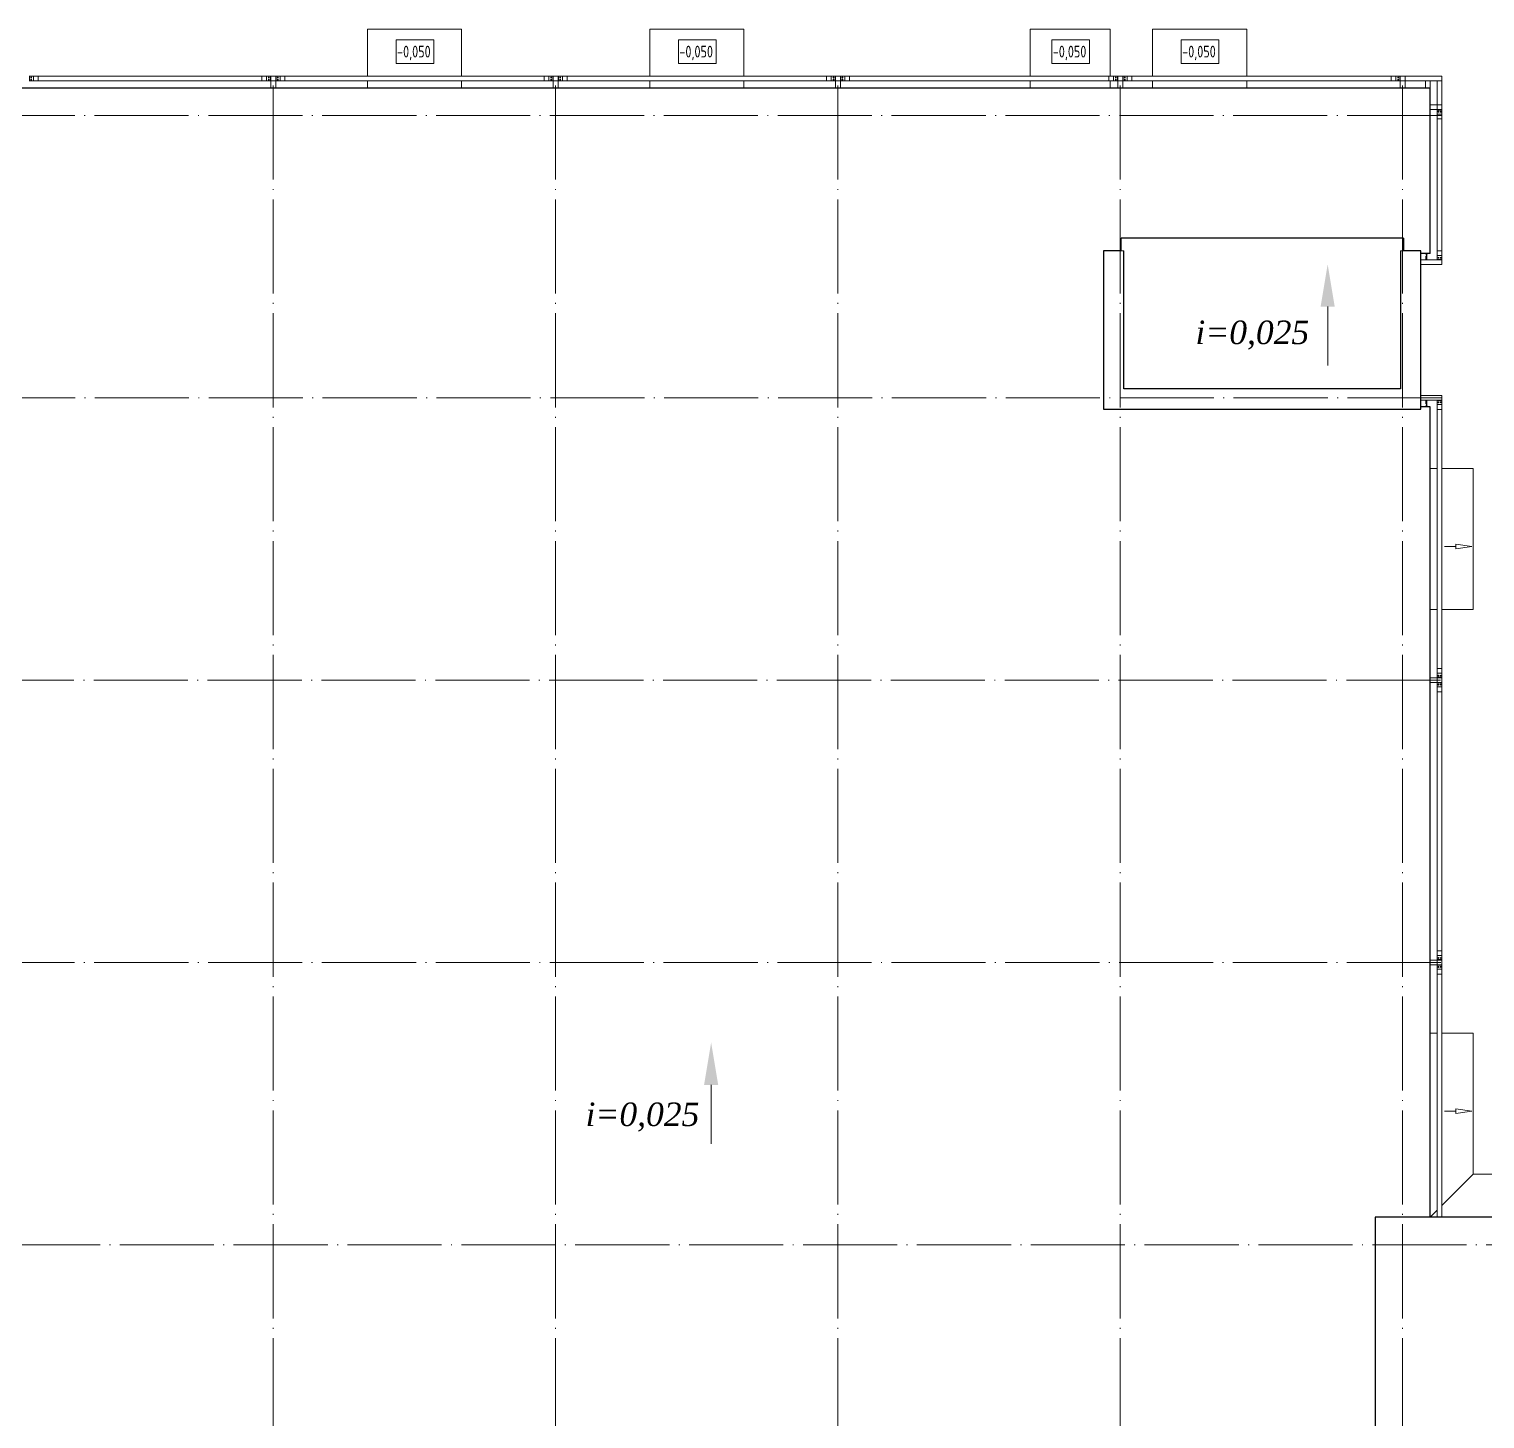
# Model space of a CAD drawing. Extents: x -965262 to 1142518, y -357520 to 71675.
# Drawn here: x -447597 to -416660, y -191051 to -161517 of the extents above; entities that cross this region are included whole.
import ezdxf

# ---------------------------------------------------------------- set-up
doc = ezdxf.new("R2010")
doc.units = 0
doc.header["$LTSCALE"] = 10
doc.linetypes.add('DOTE', pattern=[2.42, 2, -0.2, 0.02, -0.2])
doc.layers.get('0').update_dxf_attribs({"linetype": 'CONTINUOUS', "lineweight": 30})
doc.layers.add('DOTE', color=7, linetype='DOTE', lineweight=9)
doc.styles.add('GOST 2.304', font='isocpeur.ttf', dxfattribs={"width": 0.75, "height": 250})
doc.styles.get("Standard").update_dxf_attribs({"font": 'isocpeur.ttf', "height": 300})

msp = doc.modelspace()

# ---------------------------------------------------------------- linework, layer by layer
at = {"lineweight": 15, "ltscale": 0.3}
for p, q in [((-440407.2, -162517.1, -2902.6), (-440407.2, -161517, -2902.6)), ((-440407.2, -161517, -2902.6), (-438407.2, -161517, -2902.6)), ((-438407.2, -162517.1, -2902.6), (-438407.2, -161517, -2902.6)), ((-434407.2, -162517.1, -2902.6), (-434407.2, -161517, -2902.6)), ((-434407.2, -161517, -2902.6), (-432407.2, -161517, -2902.6)), ((-432407.2, -162517.1, -2902.6), (-432407.2, -161517, -2902.6)), ((-426322.2, -162517.1, -2902.6), (-426322.2, -161517, -2902.6)), ((-426322.2, -161517, -2902.6), (-424622.2, -161517, -2902.6)), ((-424622.2, -162517.1, -2902.6), (-424622.2, -161517, -2902.6)), ((-423722.2, -162517.1, -2902.6), (-423722.2, -161517, -2902.6)), ((-423722.2, -161517, -2902.6), (-421722.2, -161517, -2902.6)), ((-421722.2, -162517.1, -2902.6), (-421722.2, -161517, -2902.6)), ((-440407.2, -162767.1, -2902.6), (-440407.2, -162617.1, -2902.6)), ((-438407.2, -162767.1, -2902.6), (-438407.2, -162617.1, -2902.6)), ((-434407.2, -162767.1, -2902.6), (-434407.2, -162617.1, -2902.6)), ((-432407.2, -162767.1, -2902.6), (-432407.2, -162617.1, -2902.6)), ((-426322.2, -162767.1, -2902.6), (-426322.2, -162617.1, -2902.6)), ((-424622.2, -162767.1, -2902.6), (-424622.2, -162617.1, -2902.6)), ((-423722.2, -162767.1, -2902.6), (-423722.2, -162617.1, -2902.6)), ((-421722.2, -162767.1, -2902.6), (-421722.2, -162617.1, -2902.6))]:
    msp.add_line(p, q, dxfattribs=at)
at = {"lineweight": 15}
for p, q in [((-439796.7, -161745.7, -2902.6), (-438996.7, -161745.7, -2902.6)), ((-439796.7, -162245.7, -2902.6), (-439796.7, -161745.7, -2902.6)), ((-438996.7, -161745.7, -2902.6), (-438996.7, -162245.7, -2902.6)), ((-433796.7, -161745.7, -2902.6), (-432996.7, -161745.7, -2902.6)), ((-433796.7, -162245.7, -2902.6), (-433796.7, -161745.7, -2902.6)), ((-432996.7, -161745.7, -2902.6), (-432996.7, -162245.7, -2902.6)), ((-425861.7, -161745.7, -2902.6), (-425061.7, -161745.7, -2902.6)), ((-425861.7, -162245.7, -2902.6), (-425861.7, -161745.7, -2902.6)), ((-425061.7, -161745.7, -2902.6), (-425061.7, -162245.7, -2902.6)), ((-423111.7, -161745.7, -2902.6), (-422311.7, -161745.7, -2902.6)), ((-423111.7, -162245.7, -2902.6), (-423111.7, -161745.7, -2902.6)), ((-422311.7, -161745.7, -2902.6), (-422311.7, -162245.7, -2902.6)), ((-438996.7, -162245.7, -2902.6), (-439796.7, -162245.7, -2902.6)), ((-432996.7, -162245.7, -2902.6), (-433796.7, -162245.7, -2902.6)), ((-425061.7, -162245.7, -2902.6), (-425861.7, -162245.7, -2902.6)), ((-422311.7, -162245.7, -2902.6), (-423111.7, -162245.7, -2902.6)), ((-447597.4, -162517.1, -6162.4), (-447587.4, -162517.1, -6162.4)), ((-447587.4, -162617.1, -6162.4), (-447597.4, -162617.1, -6162.4)), ((-447502.4, -162517.1, -6162.4), (-447587.4, -162517.1, -6162.4)), ((-447587.4, -162517.1, -6162.4), (-447587.4, -162617.1, -6162.4)), ((-447502.4, -162617.1, -6162.4), (-447587.4, -162617.1, -6162.4)), ((-447561.1, -162547.1, -6162.4), (-447543.8, -162547.1, -6162.4)), ((-447543.8, -162547.1, -6162.4), (-447561.1, -162547.1, -6162.4)), ((-447546.4, -162537.9, -6162.4), (-447558.4, -162537.9, -6162.4)), ((-447502.4, -162517.1, -6162.4), (-447402.4, -162517.1, -6162.4)), ((-447502.4, -162517.1, -6162.4), (-447502.4, -162519.4, -6162.4)), ((-447502.4, -162519.4, -6162.4), (-447502.4, -162519.4, -6162.4)), ((-447502.4, -162519.4, -6162.4), (-447502.4, -162614.8, -6162.4)), ((-447502.4, -162614.8, -6162.4), (-447502.4, -162519.4, -6162.4)), ((-447502.4, -162537.9, -6162.4), (-447502.4, -162537.9, -6162.4)), ((-447502.4, -162547.1, -6162.4), (-447502.4, -162547.1, -6162.4)), ((-447502.4, -162617.1, -6162.4), (-447502.4, -162614.8, -6162.4)), ((-447502.4, -162614.8, -6162.4), (-447502.4, -162614.8, -6162.4)), ((-447402.4, -162617.1, -6162.4), (-447502.4, -162617.1, -6162.4)), ((-447402.4, -162517.1, -6162.4), (-447402.4, -162617.1, -6162.4)), ((-442652.4, -162517.1, -6162.4), (-447402.4, -162517.1, -6162.4)), ((-447402.4, -162617.1, -6162.4), (-442652.4, -162617.1, -6162.4)), ((-442652.4, -162517.1, -6162.4), (-442652.4, -162617.1, -6162.4)), ((-442552.4, -162517.1, -6162.4), (-442652.4, -162517.1, -6162.4)), ((-442652.4, -162617.1, -6162.4), (-442552.4, -162617.1, -6162.4)), ((-442552.4, -162519.4, -6162.4), (-442552.5, -162519.4, -6162.4)), ((-442552.5, -162519.4, -6162.4), (-442552.5, -162614.8, -6162.4)), ((-442552.4, -162537.9, -6162.4), (-442552.5, -162537.9, -6162.4)), ((-442552.4, -162547.1, -6162.4), (-442552.5, -162547.1, -6162.4)), ((-442552.4, -162614.8, -6162.4), (-442552.5, -162614.8, -6162.4)), ((-442552.4, -162517.1, -6162.4), (-442552.4, -162519.4, -6162.4)), ((-442552.4, -162517.1, -6162.4), (-442467.4, -162517.1, -6162.4)), ((-442552.4, -162614.8, -6162.4), (-442552.4, -162519.4, -6162.4)), ((-442552.4, -162617.1, -6162.4), (-442552.4, -162614.8, -6162.4)), ((-442552.4, -162617.1, -6162.4), (-442467.4, -162617.1, -6162.4)), ((-442493.8, -162547.1, -6162.4), (-442511.1, -162547.1, -6162.4)), ((-442511.1, -162547.1, -6162.4), (-442493.8, -162547.1, -6162.4)), ((-442508.4, -162537.9, -6162.4), (-442496.4, -162537.9, -6162.4)), ((-442467.4, -162517.1, -6162.4), (-442457.4, -162517.1, -6162.4)), ((-442467.4, -162517.1, -6162.4), (-442467.4, -162617.1, -6162.4)), ((-442457.4, -162617.1, -6162.4), (-442467.4, -162617.1, -6162.4)), ((-442457.4, -162517.1, -6162.4), (-442357.4, -162517.1, -6162.4)), ((-442457.4, -162617.1, -6162.4), (-442457.4, -162517.1, -6162.4)), ((-442457.4, -162617.1, -6162.4), (-442457.4, -162767.1, -6162.4)), ((-442357.4, -162617.1, -6162.4), (-442457.4, -162617.1, -6162.4)), ((-442357.4, -162517.1, -6162.4), (-442357.4, -162617.1, -6162.4)), ((-442347.4, -162517.1, -6162.4), (-442357.4, -162517.1, -6162.4)), ((-442357.4, -162617.1, -6162.4), (-442357.4, -162767.1, -6162.4)), ((-442357.4, -162617.1, -6162.4), (-442347.4, -162617.1, -6162.4)), ((-442262.4, -162517.1, -6162.4), (-442347.4, -162517.1, -6162.4)), ((-442347.4, -162517.1, -6162.4), (-442347.4, -162617.1, -6162.4)), ((-442262.4, -162617.1, -6162.4), (-442347.4, -162617.1, -6162.4)), ((-442303.8, -162547.1, -6162.4), (-442321.1, -162547.1, -6162.4)), ((-442321.1, -162547.1, -6162.4), (-442303.8, -162547.1, -6162.4)), ((-442306.4, -162537.9, -6162.4), (-442318.4, -162537.9, -6162.4)), ((-442262.4, -162517.1, -6162.4), (-442162.4, -162517.1, -6162.4)), ((-442262.4, -162517.1, -6162.4), (-442262.4, -162519.4, -6162.4)), ((-442262.4, -162519.4, -6162.4), (-442262.4, -162519.4, -6162.4)), ((-442262.4, -162519.4, -6162.4), (-442262.4, -162614.8, -6162.4)), ((-442262.4, -162614.8, -6162.4), (-442262.4, -162519.4, -6162.4)), ((-442262.4, -162537.9, -6162.4), (-442262.4, -162537.9, -6162.4)), ((-442262.4, -162547.1, -6162.4), (-442262.4, -162547.1, -6162.4)), ((-442262.4, -162617.1, -6162.4), (-442262.4, -162614.8, -6162.4)), ((-442262.4, -162614.8, -6162.4), (-442262.4, -162614.8, -6162.4)), ((-442162.4, -162617.1, -6162.4), (-442262.4, -162617.1, -6162.4)), ((-436652.4, -162517.1, -6162.4), (-442162.4, -162517.1, -6162.4)), ((-442162.4, -162517.1, -6162.4), (-442162.4, -162617.1, -6162.4)), ((-442162.4, -162617.1, -6162.4), (-436652.4, -162617.1, -6162.4)), ((-436552.4, -162517.1, -6162.4), (-436652.4, -162517.1, -6162.4)), ((-436652.4, -162517.1, -6162.4), (-436652.4, -162617.1, -6162.4)), ((-436652.4, -162617.1, -6162.4), (-436552.4, -162617.1, -6162.4)), ((-436552.5, -162519.4, -6162.4), (-436552.5, -162614.8, -6162.4)), ((-436552.4, -162519.4, -6162.4), (-436552.5, -162519.4, -6162.4)), ((-436552.4, -162537.9, -6162.4), (-436552.5, -162537.9, -6162.4)), ((-436552.4, -162547.1, -6162.4), (-436552.5, -162547.1, -6162.4)), ((-436552.4, -162614.8, -6162.4), (-436552.5, -162614.8, -6162.4)), ((-436552.4, -162517.1, -6162.4), (-436552.4, -162519.4, -6162.4)), ((-436552.4, -162517.1, -6162.4), (-436467.4, -162517.1, -6162.4)), ((-436552.4, -162614.8, -6162.4), (-436552.4, -162519.4, -6162.4)), ((-436552.4, -162617.1, -6162.4), (-436552.4, -162614.8, -6162.4)), ((-436552.4, -162617.1, -6162.4), (-436467.4, -162617.1, -6162.4)), ((-436511.1, -162547.1, -6162.4), (-436493.8, -162547.1, -6162.4)), ((-436493.8, -162547.1, -6162.4), (-436511.1, -162547.1, -6162.4)), ((-436508.4, -162537.9, -6162.4), (-436496.4, -162537.9, -6162.4)), ((-436467.4, -162517.1, -6162.4), (-436467.4, -162617.1, -6162.4)), ((-436467.4, -162517.1, -6162.4), (-436457.4, -162517.1, -6162.4)), ((-436457.4, -162617.1, -6162.4), (-436467.4, -162617.1, -6162.4)), ((-436457.4, -162517.1, -6162.4), (-436357.4, -162517.1, -6162.4)), ((-436457.4, -162617.1, -6162.4), (-436457.4, -162517.1, -6162.4)), ((-436457.4, -162617.1, -6162.4), (-436457.4, -162767.1, -6162.4)), ((-436357.4, -162617.1, -6162.4), (-436457.4, -162617.1, -6162.4)), ((-436357.4, -162517.1, -6162.4), (-436357.4, -162617.1, -6162.4)), ((-436347.4, -162517.1, -6162.4), (-436357.4, -162517.1, -6162.4)), ((-436357.4, -162617.1, -6162.4), (-436357.4, -162767.1, -6162.4)), ((-436357.4, -162617.1, -6162.4), (-436347.4, -162617.1, -6162.4)), ((-436262.4, -162517.1, -6162.4), (-436347.4, -162517.1, -6162.4)), ((-436347.4, -162517.1, -6162.4), (-436347.4, -162617.1, -6162.4)), ((-436262.4, -162617.1, -6162.4), (-436347.4, -162617.1, -6162.4)), ((-436303.8, -162547.1, -6162.4), (-436321.1, -162547.1, -6162.4)), ((-436321.1, -162547.1, -6162.4), (-436303.8, -162547.1, -6162.4)), ((-436306.4, -162537.9, -6162.4), (-436318.4, -162537.9, -6162.4)), ((-436262.4, -162517.1, -6162.4), (-436162.4, -162517.1, -6162.4)), ((-436262.4, -162517.1, -6162.4), (-436262.4, -162519.4, -6162.4)), ((-436262.4, -162519.4, -6162.4), (-436262.4, -162519.4, -6162.4)), ((-436262.4, -162519.4, -6162.4), (-436262.4, -162614.8, -6162.4)), ((-436262.4, -162614.8, -6162.4), (-436262.4, -162519.4, -6162.4)), ((-436262.4, -162537.9, -6162.4), (-436262.4, -162537.9, -6162.4)), ((-436262.4, -162547.1, -6162.4), (-436262.4, -162547.1, -6162.4)), ((-436262.4, -162617.1, -6162.4), (-436262.4, -162614.8, -6162.4)), ((-436262.4, -162614.8, -6162.4), (-436262.4, -162614.8, -6162.4)), ((-436162.4, -162617.1, -6162.4), (-436262.4, -162617.1, -6162.4)), ((-430652.4, -162517.1, -6162.4), (-436162.4, -162517.1, -6162.4)), ((-436162.4, -162517.1, -6162.4), (-436162.4, -162617.1, -6162.4)), ((-436162.4, -162617.1, -6162.4), (-430652.4, -162617.1, -6162.4)), ((-430552.4, -162517.1, -6162.4), (-430652.4, -162517.1, -6162.4)), ((-430652.4, -162517.1, -6162.4), (-430652.4, -162617.1, -6162.4)), ((-430652.4, -162617.1, -6162.4), (-430552.4, -162617.1, -6162.4)), ((-430552.5, -162519.4, -6162.4), (-430552.5, -162614.8, -6162.4)), ((-430552.4, -162519.4, -6162.4), (-430552.5, -162519.4, -6162.4)), ((-430552.4, -162537.9, -6162.4), (-430552.5, -162537.9, -6162.4)), ((-430552.4, -162547.1, -6162.4), (-430552.5, -162547.1, -6162.4)), ((-430552.4, -162614.8, -6162.4), (-430552.5, -162614.8, -6162.4)), ((-430552.4, -162517.1, -6162.4), (-430552.4, -162519.4, -6162.4)), ((-430552.4, -162517.1, -6162.4), (-430467.4, -162517.1, -6162.4)), ((-430552.4, -162614.8, -6162.4), (-430552.4, -162519.4, -6162.4)), ((-430552.4, -162617.1, -6162.4), (-430552.4, -162614.8, -6162.4)), ((-430552.4, -162617.1, -6162.4), (-430467.4, -162617.1, -6162.4)), ((-430511.1, -162547.1, -6162.4), (-430493.8, -162547.1, -6162.4)), ((-430493.8, -162547.1, -6162.4), (-430511.1, -162547.1, -6162.4)), ((-430508.4, -162537.9, -6162.4), (-430496.4, -162537.9, -6162.4)), ((-430467.4, -162517.1, -6162.4), (-430467.4, -162617.1, -6162.4)), ((-430467.4, -162517.1, -6162.4), (-430457.4, -162517.1, -6162.4)), ((-430457.4, -162617.1, -6162.4), (-430467.4, -162617.1, -6162.4)), ((-430457.4, -162517.1, -6162.4), (-430357.4, -162517.1, -6162.4)), ((-430457.4, -162617.1, -6162.4), (-430457.4, -162517.1, -6162.4)), ((-430457.4, -162617.1, -6162.4), (-430457.4, -162767.1, -6162.4)), ((-430357.4, -162617.1, -6162.4), (-430457.4, -162617.1, -6162.4)), ((-430357.4, -162517.1, -6162.4), (-430357.4, -162617.1, -6162.4)), ((-430347.4, -162517.1, -6162.4), (-430357.4, -162517.1, -6162.4)), ((-430357.4, -162617.1, -6162.4), (-430357.4, -162767.1, -6162.4)), ((-430357.4, -162617.1, -6162.4), (-430347.4, -162617.1, -6162.4)), ((-430262.4, -162517.1, -6162.4), (-430347.4, -162517.1, -6162.4)), ((-430347.4, -162517.1, -6162.4), (-430347.4, -162617.1, -6162.4)), ((-430262.4, -162617.1, -6162.4), (-430347.4, -162617.1, -6162.4)), ((-430303.8, -162547.1, -6162.4), (-430321.1, -162547.1, -6162.4)), ((-430321.1, -162547.1, -6162.4), (-430303.8, -162547.1, -6162.4)), ((-430306.4, -162537.9, -6162.4), (-430318.4, -162537.9, -6162.4)), ((-430262.4, -162517.1, -6162.4), (-430162.4, -162517.1, -6162.4)), ((-430262.4, -162517.1, -6162.4), (-430262.4, -162519.4, -6162.4)), ((-430262.4, -162519.4, -6162.4), (-430262.4, -162519.4, -6162.4)), ((-430262.4, -162519.4, -6162.4), (-430262.4, -162614.8, -6162.4)), ((-430262.4, -162614.8, -6162.4), (-430262.4, -162519.4, -6162.4)), ((-430262.4, -162537.9, -6162.4), (-430262.4, -162537.9, -6162.4)), ((-430262.4, -162547.1, -6162.4), (-430262.4, -162547.1, -6162.4)), ((-430262.4, -162617.1, -6162.4), (-430262.4, -162614.8, -6162.4)), ((-430262.4, -162614.8, -6162.4), (-430262.4, -162614.8, -6162.4)), ((-430162.4, -162617.1, -6162.4), (-430262.4, -162617.1, -6162.4)), ((-424652.4, -162517.1, -6162.4), (-430162.4, -162517.1, -6162.4)), ((-430162.4, -162517.1, -6162.4), (-430162.4, -162617.1, -6162.4)), ((-430162.4, -162617.1, -6162.4), (-424652.4, -162617.1, -6162.4)), ((-424552.4, -162517.1, -6162.4), (-424652.4, -162517.1, -6162.4)), ((-424652.4, -162517.1, -6162.4), (-424652.4, -162617.1, -6162.4)), ((-424652.4, -162617.1, -6162.4), (-424552.4, -162617.1, -6162.4)), ((-424552.5, -162519.4, -6162.4), (-424552.5, -162614.8, -6162.4)), ((-424552.4, -162519.4, -6162.4), (-424552.5, -162519.4, -6162.4)), ((-424552.4, -162537.9, -6162.4), (-424552.5, -162537.9, -6162.4)), ((-424552.4, -162547.1, -6162.4), (-424552.5, -162547.1, -6162.4)), ((-424552.4, -162614.8, -6162.4), (-424552.5, -162614.8, -6162.4)), ((-424552.4, -162517.1, -6162.4), (-424552.4, -162519.4, -6162.4)), ((-424552.4, -162517.1, -6162.4), (-424467.4, -162517.1, -6162.4)), ((-424552.4, -162614.8, -6162.4), (-424552.4, -162519.4, -6162.4)), ((-424552.4, -162617.1, -6162.4), (-424552.4, -162614.8, -6162.4)), ((-424552.4, -162617.1, -6162.4), (-424467.4, -162617.1, -6162.4)), ((-424511.1, -162547.1, -6162.4), (-424493.8, -162547.1, -6162.4)), ((-424493.8, -162547.1, -6162.4), (-424511.1, -162547.1, -6162.4)), ((-424508.4, -162537.9, -6162.4), (-424496.4, -162537.9, -6162.4)), ((-424467.4, -162517.1, -6162.4), (-424467.4, -162617.1, -6162.4)), ((-424467.4, -162517.1, -6162.4), (-424457.4, -162517.1, -6162.4)), ((-424457.4, -162617.1, -6162.4), (-424467.4, -162617.1, -6162.4)), ((-424457.4, -162517.1, -6162.4), (-424357.4, -162517.1, -6162.4)), ((-424457.4, -162617.1, -6162.4), (-424457.4, -162517.1, -6162.4)), ((-424457.4, -162617.1, -6162.4), (-424457.4, -162767.1, -6162.4)), ((-424357.4, -162617.1, -6162.4), (-424457.4, -162617.1, -6162.4)), ((-424357.4, -162517.1, -6162.4), (-424357.4, -162617.1, -6162.4)), ((-424347.4, -162517.1, -6162.4), (-424357.4, -162517.1, -6162.4)), ((-424357.4, -162617.1, -6162.4), (-424357.4, -162767.1, -6162.4)), ((-424357.4, -162617.1, -6162.4), (-424347.4, -162617.1, -6162.4)), ((-424262.4, -162517.1, -6162.4), (-424347.4, -162517.1, -6162.4)), ((-424347.4, -162517.1, -6162.4), (-424347.4, -162617.1, -6162.4)), ((-424262.4, -162617.1, -6162.4), (-424347.4, -162617.1, -6162.4)), ((-424303.8, -162547.1, -6162.4), (-424321.1, -162547.1, -6162.4)), ((-424321.1, -162547.1, -6162.4), (-424303.8, -162547.1, -6162.4)), ((-424306.4, -162537.9, -6162.4), (-424318.4, -162537.9, -6162.4)), ((-424262.4, -162517.1, -6162.4), (-424162.4, -162517.1, -6162.4)), ((-424262.4, -162517.1, -6162.4), (-424262.4, -162519.4, -6162.4)), ((-424262.4, -162519.4, -6162.4), (-424262.4, -162519.4, -6162.4)), ((-424262.4, -162519.4, -6162.4), (-424262.4, -162614.8, -6162.4)), ((-424262.4, -162614.8, -6162.4), (-424262.4, -162519.4, -6162.4)), ((-424262.4, -162537.9, -6162.4), (-424262.4, -162537.9, -6162.4)), ((-424262.4, -162547.1, -6162.4), (-424262.4, -162547.1, -6162.4)), ((-424262.4, -162617.1, -6162.4), (-424262.4, -162614.8, -6162.4)), ((-424262.4, -162614.8, -6162.4), (-424262.4, -162614.8, -6162.4)), ((-424162.4, -162617.1, -6162.4), (-424262.4, -162617.1, -6162.4)), ((-418652.4, -162517.1, -6162.4), (-424162.4, -162517.1, -6162.4)), ((-424162.4, -162517.1, -6162.4), (-424162.4, -162617.1, -6162.4)), ((-424162.4, -162617.1, -6162.4), (-418652.4, -162617.1, -6162.4)), ((-418552.4, -162517.1, -6162.4), (-418652.4, -162517.1, -6162.4)), ((-418652.4, -162517.1, -6162.4), (-418652.4, -162617.1, -6162.4)), ((-418652.4, -162617.1, -6162.4), (-418552.4, -162617.1, -6162.4)), ((-418552.5, -162519.4, -6162.4), (-418552.5, -162614.8, -6162.4)), ((-418552.4, -162519.4, -6162.4), (-418552.5, -162519.4, -6162.4)), ((-418552.4, -162537.9, -6162.4), (-418552.5, -162537.9, -6162.4)), ((-418552.4, -162547.1, -6162.4), (-418552.5, -162547.1, -6162.4)), ((-418552.4, -162614.8, -6162.4), (-418552.5, -162614.8, -6162.4)), ((-418552.4, -162517.1, -6162.4), (-418552.4, -162519.4, -6162.4)), ((-418552.4, -162517.1, -6162.4), (-418467.4, -162517.1, -6162.4)), ((-418552.4, -162614.8, -6162.4), (-418552.4, -162519.4, -6162.4)), ((-418552.4, -162617.1, -6162.4), (-418552.4, -162614.8, -6162.4)), ((-418552.4, -162617.1, -6162.4), (-418467.4, -162617.1, -6162.4)), ((-418511.1, -162547.1, -6162.4), (-418493.8, -162547.1, -6162.4)), ((-418493.8, -162547.1, -6162.4), (-418511.1, -162547.1, -6162.4)), ((-418493.8, -162547.1, -6162.4), (-418511.1, -162547.1, -6162.4)), ((-418508.4, -162537.9, -6162.4), (-418496.4, -162537.9, -6162.4)), ((-418467.4, -162517.1, -6162.4), (-418467.4, -162617.1, -6162.4)), ((-418467.4, -162517.1, -6162.4), (-418457.4, -162517.1, -6162.4)), ((-418467.4, -162517.1, -6162.4), (-418457.4, -162517.1, -6162.4)), ((-418457.4, -162617.1, -6162.4), (-418467.4, -162617.1, -6162.4)), ((-418457.4, -162617.1, -6162.4), (-418467.4, -162617.1, -6162.4)), ((-418457.4, -162517.1, -6162.4), (-418457.4, -162617.1, -6162.4)), ((-418357.4, -162517.1, -6162.4), (-418457.4, -162517.1, -6162.4)), ((-418457.4, -162517.1, -6162.4), (-418457.4, -162617.1, -6162.4)), ((-418357.4, -162517.1, -6162.4), (-418457.4, -162517.1, -6162.4)), ((-418457.4, -162617.1, -6162.4), (-418457.4, -162767.1, -6162.4)), ((-418457.4, -162617.1, -6162.4), (-418357.4, -162617.1, -6162.4)), ((-418457.4, -162617.1, -6162.4), (-418457.4, -162767.1, -6162.4)), ((-418457.4, -162617.1, -6162.4), (-418357.4, -162617.1, -6162.4)), ((-418357.4, -162617.1, -6162.4), (-418357.4, -162517.1, -6162.4)), ((-418357.4, -162617.1, -6162.4), (-418357.4, -162517.1, -6162.4)), ((-417575.6, -162517.1, -6162.4), (-418357.4, -162517.1, -6162.4)), ((-418357.4, -162617.1, -6162.4), (-418357.4, -162517.1, -6162.4)), ((-418357.4, -162617.1, -6162.4), (-418357.4, -162767.1, -6162.4)), ((-418357.4, -162617.1, -6162.4), (-418357.4, -162767.1, -6162.4)), ((-417575.6, -162617.1, -6162.4), (-418357.4, -162617.1, -6162.4)), ((-417922.4, -162617.1, -6162.4), (-417922.4, -162767.1, -6162.4)), ((-417822.4, -162617.1, -6162.4), (-417822.4, -163127.1, -6162.4)), ((-417672.4, -162617.1, -6162.4), (-417672.4, -163127.1, -6162.4)), ((-417672.4, -162617.1, -6162.4), (-417572.4, -162617.1, -6162.4)), ((-417572.4, -162517.1, -6162.4), (-417575.6, -162517.1, -6162.4)), ((-417575.6, -162517.1, -6162.4), (-417575.6, -162617.1, -6162.4)), ((-417575.6, -162517.1, -6162.4), (-417575.6, -162617.1, -6162.4)), ((-417572.4, -162617.1, -6162.4), (-417575.6, -162617.1, -6162.4)), ((-417572.4, -162617.1, -6162.4), (-417572.4, -162517.1, -6162.4)), ((-417572.4, -162617.1, -6162.4), (-417572.4, -163127.1, -6162.4)), ((-417922.4, -162767.1, -6162.4), (-418357.4, -162767.1, -6162.4)), ((-417672.4, -163127.1, -6162.4), (-417822.4, -163127.1, -6162.4)), ((-417672.4, -163227.1, -6162.4), (-417822.4, -163227.1, -6162.4)), ((-417672.4, -163127.1, -6162.4), (-417672.4, -163227.1, -6162.4)), ((-417572.4, -163127.1, -6162.4), (-417672.4, -163127.1, -6162.4)), ((-417572.4, -163127.1, -6162.4), (-417672.4, -163127.1, -6162.4)), ((-417672.4, -163227.1, -6162.4), (-417572.4, -163227.1, -6162.4)), ((-417672.4, -163237.1, -6162.4), (-417672.4, -163227.1, -6162.4)), ((-417672.4, -163322.1, -6162.4), (-417672.4, -163237.1, -6162.4)), ((-417572.4, -163237.1, -6162.4), (-417672.4, -163237.1, -6162.4)), ((-417672.4, -163422.1, -6162.4), (-417672.4, -163322.1, -6162.4)), ((-417672.4, -163322.1, -6162.4), (-417670.1, -163322.1, -6162.4)), ((-417670.1, -163322.1, -6162.4), (-417670.1, -163322.2, -6162.4)), ((-417670.1, -163322.1, -6162.4), (-417574.7, -163322.1, -6162.4)), ((-417574.7, -163322.2, -6162.4), (-417670.1, -163322.2, -6162.4)), ((-417602.4, -163280.8, -6162.4), (-417602.4, -163263.5, -6162.4)), ((-417602.4, -163322.1, -6162.4), (-417602.4, -163322.2, -6162.4)), ((-417602, -163280.9, -6162.4), (-417602, -163263.4, -6162.4)), ((-417593.2, -163278.1, -6162.4), (-417593.2, -163266.1, -6162.4)), ((-417593.2, -163322.1, -6162.4), (-417593.2, -163322.2, -6162.4)), ((-417574.7, -163322.1, -6162.4), (-417574.7, -163322.2, -6162.4)), ((-417572.4, -163322.1, -6162.4), (-417574.7, -163322.1, -6162.4)), ((-417572.4, -163227.1, -6162.4), (-417572.4, -163127.1, -6162.4)), ((-417572.4, -163227.1, -6162.4), (-417572.4, -163237.1, -6162.4)), ((-417572.4, -163322.1, -6162.4), (-417572.4, -163237.1, -6162.4)), ((-417572.4, -163322.1, -6162.4), (-417572.4, -163422.1, -6162.4)), ((-417672.4, -163422.1, -6162.4), (-417672.4, -166227.1, -6162.4)), ((-417572.4, -163422.1, -6162.4), (-417672.4, -163422.1, -6162.4)), ((-417572.4, -166227.1, -6162.4), (-417572.4, -163422.1, -6162.4)), ((-417575.6, -166422.1, -6162.4), (-418022.4, -166422.1, -6162.4)), ((-417902.4, -166327.1, -6162.4), (-417911.6, -166282.1, -6162.4)), ((-417911.4, -166342.1, -6162.4), (-417902.4, -166342.1, -6162.4)), ((-417911.4, -166342.1, -6162.4), (-417911.4, -166422.1, -6162.4)), ((-417902.4, -166327.1, -6162.4), (-417902.4, -166412.1, -6162.4)), ((-417902.4, -166422.1, -6162.4), (-417902.4, -166342.1, -6162.4)), ((-417902.4, -166412.1, -6162.4), (-417893.2, -166412.1, -6162.4)), ((-417893.2, -166327.1, -6162.4), (-417884, -166282.1, -6162.4)), ((-417893.2, -166327.1, -6162.4), (-417893.2, -166412.1, -6162.4)), ((-417672.4, -166227.1, -6162.4), (-417672.4, -166327.1, -6162.4)), ((-417572.4, -166227.1, -6162.4), (-417672.4, -166227.1, -6162.4)), ((-417672.4, -166327.1, -6162.4), (-417670.1, -166327.1, -6162.4)), ((-417672.4, -166327.1, -6162.4), (-417672.4, -166412.1, -6162.4)), ((-417672.4, -166422.1, -6162.4), (-417672.4, -166412.1, -6162.4)), ((-417572.4, -166412.1, -6162.4), (-417672.4, -166412.1, -6162.4)), ((-417574.7, -166327.1, -6162.4), (-417670.1, -166327.1, -6162.4)), ((-417670.1, -166327.1, -6162.4), (-417574.7, -166327.1, -6162.4)), ((-417670.1, -166327.1, -6162.4), (-417670.1, -166327.1, -6162.4)), ((-417602.4, -166327.1, -6162.4), (-417602.4, -166327.1, -6162.4)), ((-417602.4, -166385.8, -6162.4), (-417602.4, -166368.5, -6162.4)), ((-417602.4, -166368.5, -6162.4), (-417602.4, -166385.8, -6162.4)), ((-417593.2, -166327.1, -6162.4), (-417593.2, -166327.1, -6162.4)), ((-417593.2, -166371.1, -6162.4), (-417593.2, -166383.1, -6162.4)), ((-417575.6, -166522.1, -6162.4), (-417575.6, -166422.1, -6162.4)), ((-417575.6, -166422.1, -6162.4), (-417572.4, -166422.1, -6162.4)), ((-417575.6, -166422.1, -6162.4), (-417575.6, -166522.1, -6162.4)), ((-417572.4, -166327.1, -6162.4), (-417574.7, -166327.1, -6162.4)), ((-417574.7, -166327.1, -6162.4), (-417574.7, -166327.1, -6162.4)), ((-417572.4, -166327.1, -6162.4), (-417572.4, -166227.1, -6162.4)), ((-417572.4, -166327.1, -6162.4), (-417572.4, -166412.1, -6162.4)), ((-417572.4, -166412.1, -6162.4), (-417572.4, -166422.1, -6162.4)), ((-417572.4, -166422.1, -6162.4), (-417572.4, -166522.1, -6162.4)), ((-417575.6, -166522.1, -6162.4), (-418022.4, -166522.1, -6162.4)), ((-417572.4, -166522.1, -6162.4), (-417575.6, -166522.1, -6162.4)), ((-417575.6, -169302.1, -6162.4), (-418022.4, -169302.1, -6162.4)), ((-417575.6, -169402.1, -6162.4), (-418022.4, -169402.1, -6162.4)), ((-417902.4, -169497.1, -6162.4), (-417911.6, -169542.1, -6162.4)), ((-417911.4, -169482.1, -6162.4), (-417911.4, -169402.1, -6162.4)), ((-417911.4, -169482.1, -6162.4), (-417902.4, -169482.1, -6162.4)), ((-417902.4, -169402.1, -6162.4), (-417902.4, -169482.1, -6162.4)), ((-417902.4, -169497.1, -6162.4), (-417902.4, -169412.1, -6162.4)), ((-417902.4, -169412.1, -6162.4), (-417893.2, -169412.1, -6162.4)), ((-417893.2, -169497.1, -6162.4), (-417893.2, -169412.1, -6162.4)), ((-417893.2, -169497.1, -6162.4), (-417884, -169542.1, -6162.4)), ((-417672.4, -169402.1, -6162.4), (-417672.4, -169412.1, -6162.4)), ((-417672.4, -169497.1, -6162.4), (-417672.4, -169412.1, -6162.4)), ((-417572.4, -169412.1, -6162.4), (-417672.4, -169412.1, -6162.4)), ((-417672.4, -169597.1, -6162.4), (-417672.4, -169497.1, -6162.4)), ((-417672.4, -169497.1, -6162.4), (-417670.1, -169497.1, -6162.4)), ((-417670.1, -169497.1, -6162.4), (-417670.1, -169497.2, -6162.4)), ((-417670.1, -169497.1, -6162.4), (-417574.7, -169497.1, -6162.4)), ((-417574.7, -169497.2, -6162.4), (-417670.1, -169497.2, -6162.4)), ((-417602.4, -169455.8, -6162.4), (-417602.4, -169438.5, -6162.4)), ((-417602.4, -169438.5, -6162.4), (-417602.4, -169455.8, -6162.4)), ((-417602.4, -169497.1, -6162.4), (-417602.4, -169497.2, -6162.4)), ((-417593.2, -169453.1, -6162.4), (-417593.2, -169441.1, -6162.4)), ((-417593.2, -169497.1, -6162.4), (-417593.2, -169497.2, -6162.4)), ((-417575.6, -169302.1, -6162.4), (-417575.6, -169402.1, -6162.4)), ((-417572.4, -169302.1, -6162.4), (-417575.6, -169302.1, -6162.4)), ((-417575.6, -169402.1, -6162.4), (-417575.6, -169302.1, -6162.4)), ((-417575.6, -169402.1, -6162.4), (-417572.4, -169402.1, -6162.4)), ((-417574.7, -169497.1, -6162.4), (-417574.7, -169497.2, -6162.4)), ((-417572.4, -169497.1, -6162.4), (-417574.7, -169497.1, -6162.4)), ((-417572.4, -169402.1, -6162.4), (-417572.4, -169302.1, -6162.4)), ((-417572.4, -169412.1, -6162.4), (-417572.4, -169402.1, -6162.4)), ((-417572.4, -169497.1, -6162.4), (-417572.4, -169412.1, -6162.4)), ((-417572.4, -169497.1, -6162.4), (-417572.4, -169597.1, -6162.4)), ((-417672.4, -169597.1, -6162.4), (-417672.4, -175107.1, -6162.4)), ((-417572.4, -169597.1, -6162.4), (-417672.4, -169597.1, -6162.4)), ((-417572.4, -175107.1, -6162.4), (-417572.4, -169597.1, -6162.4)), ((-417822.4, -170852.1, -6162.4), (-417672.4, -170852.1, -6162.4)), ((-417572.4, -170852.1, -6162.4), (-416907, -170852.1, -6162.4)), ((-416907, -170852.1, -6162.4), (-416907, -173852.1, -6162.4)), ((-417515.5, -172511.1, -4711.1), (-417276.9, -172511.1, -4711.1)), ((-416937.6, -172511.1, -4711.1), (-417276.9, -172462.1, -4711.1)), ((-417276.9, -172560.1, -4711.1), (-417276.9, -172462.1, -4711.1)), ((-416937.6, -172511.1, -4711.1), (-417276.9, -172560.1, -4711.1)), ((-417822.4, -173852.1, -6162.4), (-417672.4, -173852.1, -6162.4)), ((-417572.4, -173852.1, -6162.4), (-416907, -173852.1, -6162.4)), ((-417672.4, -175302.1, -6162.4), (-417822.4, -175302.1, -6162.4)), ((-417672.4, -175402.1, -6162.4), (-417822.4, -175402.1, -6162.4)), ((-417672.4, -175107.1, -6162.4), (-417672.4, -175207.1, -6162.4)), ((-417572.4, -175107.1, -6162.4), (-417672.4, -175107.1, -6162.4)), ((-417672.4, -175207.1, -6162.4), (-417670.1, -175207.1, -6162.4)), ((-417672.4, -175207.1, -6162.4), (-417672.4, -175292.1, -6162.4)), ((-417572.4, -175292.1, -6162.4), (-417672.4, -175292.1, -6162.4)), ((-417672.4, -175302.1, -6162.4), (-417672.4, -175292.1, -6162.4)), ((-417672.4, -175402.1, -6162.4), (-417672.4, -175302.1, -6162.4)), ((-417672.4, -175302.1, -6162.4), (-417572.4, -175302.1, -6162.4)), ((-417572.4, -175402.1, -6162.4), (-417672.4, -175402.1, -6162.4)), ((-417672.4, -175402.1, -6162.4), (-417672.4, -175412.1, -6162.4)), ((-417672.4, -175497.1, -6162.4), (-417672.4, -175412.1, -6162.4)), ((-417572.4, -175412.1, -6162.4), (-417672.4, -175412.1, -6162.4)), ((-417574.7, -175207.1, -6162.4), (-417670.1, -175207.1, -6162.4)), ((-417670.1, -175207.1, -6162.4), (-417574.7, -175207.1, -6162.4)), ((-417670.1, -175207.1, -6162.4), (-417670.1, -175207.1, -6162.4)), ((-417602.4, -175207.1, -6162.4), (-417602.4, -175207.1, -6162.4)), ((-417602.4, -175248.5, -6162.4), (-417602.4, -175265.8, -6162.4)), ((-417602.4, -175265.8, -6162.4), (-417602.4, -175248.5, -6162.4)), ((-417593.2, -175207.1, -6162.4), (-417593.2, -175207.1, -6162.4)), ((-417593.2, -175251.1, -6162.4), (-417593.2, -175263.1, -6162.4)), ((-417572.4, -175207.1, -6162.4), (-417574.7, -175207.1, -6162.4)), ((-417574.7, -175207.1, -6162.4), (-417574.7, -175207.1, -6162.4)), ((-417572.4, -175207.1, -6162.4), (-417572.4, -175107.1, -6162.4)), ((-417572.4, -175207.1, -6162.4), (-417572.4, -175292.1, -6162.4)), ((-417572.4, -175292.1, -6162.4), (-417572.4, -175302.1, -6162.4)), ((-417572.4, -175302.1, -6162.4), (-417572.4, -175402.1, -6162.4)), ((-417572.4, -175412.1, -6162.4), (-417572.4, -175402.1, -6162.4)), ((-417572.4, -175497.1, -6162.4), (-417572.4, -175412.1, -6162.4)), ((-417672.4, -175597.1, -6162.4), (-417672.4, -175497.1, -6162.4)), ((-417672.4, -175497.1, -6162.4), (-417670.1, -175497.1, -6162.4)), ((-417672.4, -175597.1, -6162.4), (-417672.4, -181107.1, -6162.4)), ((-417572.4, -175597.1, -6162.4), (-417672.4, -175597.1, -6162.4)), ((-417670.1, -175497.1, -6162.4), (-417670.1, -175497.2, -6162.4)), ((-417670.1, -175497.1, -6162.4), (-417574.7, -175497.1, -6162.4)), ((-417574.7, -175497.2, -6162.4), (-417670.1, -175497.2, -6162.4)), ((-417602.4, -175455.8, -6162.4), (-417602.4, -175438.5, -6162.4)), ((-417602.4, -175438.5, -6162.4), (-417602.4, -175455.8, -6162.4)), ((-417602.4, -175497.1, -6162.4), (-417602.4, -175497.2, -6162.4)), ((-417593.2, -175453.1, -6162.4), (-417593.2, -175441.1, -6162.4)), ((-417593.2, -175497.1, -6162.4), (-417593.2, -175497.2, -6162.4)), ((-417574.7, -175497.1, -6162.4), (-417574.7, -175497.2, -6162.4)), ((-417572.4, -175497.1, -6162.4), (-417574.7, -175497.1, -6162.4)), ((-417572.4, -175497.1, -6162.4), (-417572.4, -175597.1, -6162.4)), ((-417572.4, -181107.1, -6162.4), (-417572.4, -175597.1, -6162.4)), ((-417672.4, -181107.1, -6162.4), (-417672.4, -181207.1, -6162.4)), ((-417572.4, -181107.1, -6162.4), (-417672.4, -181107.1, -6162.4)), ((-417672.4, -181207.1, -6162.4), (-417670.1, -181207.1, -6162.4)), ((-417672.4, -181207.1, -6162.4), (-417672.4, -181292.1, -6162.4)), ((-417572.4, -181292.1, -6162.4), (-417672.4, -181292.1, -6162.4)), ((-417672.4, -181302.1, -6162.4), (-417672.4, -181292.1, -6162.4)), ((-417574.7, -181207.1, -6162.4), (-417670.1, -181207.1, -6162.4)), ((-417670.1, -181207.1, -6162.4), (-417574.7, -181207.1, -6162.4)), ((-417670.1, -181207.1, -6162.4), (-417670.1, -181207.1, -6162.4)), ((-417602.4, -181207.1, -6162.4), (-417602.4, -181207.1, -6162.4)), ((-417602.4, -181248.5, -6162.4), (-417602.4, -181265.8, -6162.4)), ((-417602.4, -181265.8, -6162.4), (-417602.4, -181248.5, -6162.4)), ((-417593.2, -181207.1, -6162.4), (-417593.2, -181207.1, -6162.4)), ((-417593.2, -181251.1, -6162.4), (-417593.2, -181263.1, -6162.4)), ((-417572.4, -181207.1, -6162.4), (-417574.7, -181207.1, -6162.4)), ((-417574.7, -181207.1, -6162.4), (-417574.7, -181207.1, -6162.4)), ((-417572.4, -181207.1, -6162.4), (-417572.4, -181107.1, -6162.4)), ((-417572.4, -181207.1, -6162.4), (-417572.4, -181292.1, -6162.4)), ((-417572.4, -181292.1, -6162.4), (-417572.4, -181302.1, -6162.4)), ((-417672.4, -181302.1, -6162.4), (-417822.4, -181302.1, -6162.4)), ((-417672.4, -181402.1, -6162.4), (-417822.4, -181402.1, -6162.4)), ((-417672.4, -181402.1, -6162.4), (-417672.4, -181302.1, -6162.4)), ((-417672.4, -181302.1, -6162.4), (-417572.4, -181302.1, -6162.4)), ((-417572.4, -181402.1, -6162.4), (-417672.4, -181402.1, -6162.4)), ((-417672.4, -181402.1, -6162.4), (-417672.4, -181412.1, -6162.4)), ((-417672.4, -181497.1, -6162.4), (-417672.4, -181412.1, -6162.4)), ((-417572.4, -181412.1, -6162.4), (-417672.4, -181412.1, -6162.4)), ((-417672.4, -181597.1, -6162.4), (-417672.4, -181497.1, -6162.4)), ((-417672.4, -181497.1, -6162.4), (-417670.1, -181497.1, -6162.4)), ((-417672.4, -181597.1, -6162.4), (-417672.4, -186767.1, -6162.4)), ((-417572.4, -181597.1, -6162.4), (-417672.4, -181597.1, -6162.4)), ((-417670.1, -181497.1, -6162.4), (-417670.1, -181497.2, -6162.4)), ((-417670.1, -181497.1, -6162.4), (-417574.7, -181497.1, -6162.4)), ((-417574.7, -181497.2, -6162.4), (-417670.1, -181497.2, -6162.4)), ((-417602.4, -181455.8, -6162.4), (-417602.4, -181438.5, -6162.4)), ((-417602.4, -181438.5, -6162.4), (-417602.4, -181455.8, -6162.4)), ((-417602.4, -181497.1, -6162.4), (-417602.4, -181497.2, -6162.4)), ((-417593.2, -181453.1, -6162.4), (-417593.2, -181441.1, -6162.4)), ((-417593.2, -181497.1, -6162.4), (-417593.2, -181497.2, -6162.4)), ((-417574.7, -181497.1, -6162.4), (-417574.7, -181497.2, -6162.4)), ((-417572.4, -181497.1, -6162.4), (-417574.7, -181497.1, -6162.4)), ((-417572.4, -181302.1, -6162.4), (-417572.4, -181402.1, -6162.4)), ((-417572.4, -181412.1, -6162.4), (-417572.4, -181402.1, -6162.4)), ((-417572.4, -181497.1, -6162.4), (-417572.4, -181412.1, -6162.4)), ((-417572.4, -181497.1, -6162.4), (-417572.4, -181597.1, -6162.4)), ((-417572.4, -186767.1, -6162.4), (-417572.4, -181597.1, -6162.4)), ((-417822.4, -182852.1, -6162.4), (-417672.4, -182852.1, -6162.4)), ((-417572.4, -182852.1, -6162.4), (-416907, -182852.1, -6162.4)), ((-416907, -182852.1, -6162.4), (-416907, -185852.1, -6162.4)), ((-417516.8, -184511.1, -4711.1), (-417278.2, -184511.1, -4711.1)), ((-416938.9, -184511.1, -4711.1), (-417278.2, -184462.1, -4711.1)), ((-417278.2, -184560.1, -4711.1), (-417278.2, -184462.1, -4711.1)), ((-416938.9, -184511.1, -4711.1), (-417278.2, -184560.1, -4711.1)), ((-417572.4, -186517.5, -6162.4), (-416907, -185852.1, -6162.4)), ((-416907, -185852.1, -6162.4), (-412972.1, -185852.1, -6162.4)), ((-417822.4, -186767.4, -6162.4), (-417672.4, -186617.5, -6162.4))]:
    msp.add_line(p, q, dxfattribs=at)
at = {"color": 86}
for p, q in [((-447932.4, -162767.1, -6192.4), (-417822.4, -162767.1, -6192.4)), ((-417822.4, -166282.1, -6192.4), (-417822.4, -162767.1, -6192.4)), ((-418392.4, -165962.1, -6162.4), (-424392.4, -165962.1, -6162.4)), ((-418392.4, -165962.1, -6162.4), (-418392.4, -166232.1, -6162.4)), ((-424762.4, -166232.1, -6162.4), (-424762.4, -169592.1, -6162.4)), ((-424392.4, -166232.1, -6162.4), (-424762.4, -166232.1, -6162.4)), ((-424332.4, -169162.1, -6162.4), (-424332.4, -166232.1, -6162.4)), ((-418452.4, -166232.1, -6162.4), (-418452.4, -169162.1, -6162.4)), ((-418022.4, -166232.1, -6162.4), (-418392.4, -166232.1, -6162.4)), ((-418022.4, -169592.1, -6162.4), (-418022.4, -166232.1, -6162.4)), ((-417822.4, -166282.1, -6192.4), (-418022.4, -166282.1, -6192.4)), ((-418452.4, -169162.1, -6162.4), (-424332.4, -169162.1, -6162.4)), ((-424762.4, -169592.1, -6162.4), (-418022.4, -169592.1, -6162.4)), ((-417822.4, -169542.1, -6192.4), (-418022.4, -169542.1, -6192.4)), ((-417822.4, -186767.1, -6192.4), (-417822.4, -169542.1, -6192.4)), ((-412192.4, -186767.1, -6162.4), (-418992.4, -186767.1, -6162.4)), ((-418992.4, -186767.1, -6162.4), (-418992.4, -199002.1, -6192.4))]:
    msp.add_line(p, q, dxfattribs=at)
at = {"color": 86, "lineweight": 15}
for p, q in [((-424392.4, -166232.1, -6162.4), (-424392.4, -165962.1, -6162.4)), ((-424332.4, -166232.1, -6162.4), (-424392.4, -166232.1, -6162.4)), ((-418392.4, -166232.1, -6162.4), (-418452.4, -166232.1, -6162.4))]:
    msp.add_line(p, q, dxfattribs=at)
at = {"lineweight": 15, "ltscale": 100}
for p, q in [((-420000.8, -167414.7, -4711.1), (-420000.8, -168668.6, -4711.1)), ((-433103.1, -183953, -6162.4), (-433103.1, -185206.9, -6162.4))]:
    msp.add_line(p, q, dxfattribs=at)
at = {"lineweight": 15}
for centre in [(-447552.4, -162544.6, -6162.4), (-447552.4, -162589.6, -6162.4), (-442502.4, -162544.6, -6162.4), (-442502.4, -162589.6, -6162.4), (-442312.4, -162544.6, -6162.4), (-442312.4, -162589.6, -6162.4), (-436502.4, -162544.6, -6162.4), (-436502.4, -162589.6, -6162.4), (-436312.4, -162544.6, -6162.4), (-436312.4, -162589.6, -6162.4), (-430502.4, -162544.6, -6162.4), (-430502.4, -162589.6, -6162.4), (-430312.4, -162544.6, -6162.4), (-430312.4, -162589.6, -6162.4), (-424502.4, -162544.6, -6162.4), (-424502.4, -162589.6, -6162.4), (-424312.4, -162544.6, -6162.4), (-424312.4, -162589.6, -6162.4), (-418502.4, -162544.6, -6162.4), (-418502.4, -162589.6, -6162.4), (-417644.9, -163272.1, -6162.4), (-417599.9, -163272.1, -6162.4), (-417644.9, -166377.1, -6162.4), (-417599.9, -166377.1, -6162.4), (-417644.9, -169447.1, -6162.4), (-417599.9, -169447.1, -6162.4), (-417644.9, -175257.1, -6162.4), (-417599.9, -175257.1, -6162.4), (-417644.9, -175447.1, -6162.4), (-417599.9, -175447.1, -6162.4), (-417644.9, -181257.1, -6162.4), (-417599.9, -181257.1, -6162.4), (-417644.9, -181447.1, -6162.4), (-417599.9, -181447.1, -6162.4)]:
    msp.add_circle(centre, 9, dxfattribs=at)
at = {"lineweight": 15, "ltscale": 100}
for points in [[(-419850.8, -167414.7, -4711.1), (-420150.8, -167414.7, -4711.1), (-420000.8, -166514.7, -4711.1)], [(-432953.1, -183953, -6162.4), (-433253.1, -183953, -6162.4), (-433103.1, -183053, -6162.4)]]:
    msp.add_solid(points, dxfattribs=at)
at = {"layer": 'DOTE', "ltscale": 100, "extrusion": (0, -1, 0)}
for p, q in [((-442407.4, -162715.3, -7613.7), (-442407.4, -237887.4, -7613.7)), ((-436407.4, -162715.3, -7613.7), (-436407.4, -237887.4, -7613.7)), ((-430407.4, -162715.3, -7613.7), (-430407.4, -237887.4, -7613.7)), ((-424407.4, -162715.3, -7613.7), (-424407.4, -237887.4, -7613.7)), ((-418407.4, -162715.3, -7613.7), (-418407.4, -237887.4, -7613.7))]:
    msp.add_line(p, q, dxfattribs=at)
at = {"layer": 'DOTE', "ltscale": 100}
for p, q in [((-417588.1, -163352.1, -7613.7), (-470762.7, -163352.1, -7613.7)), ((-417580.6, -169352.1, -7613.7), (-470762.7, -169352.1, -7613.7)), ((-417603.7, -175352.1, -7613.7), (-470762.7, -175352.1, -7613.7)), ((-417593.2, -181352.1, -7613.7), (-470762.7, -181352.1, -7613.7)), ((-412210.6, -187352.1, -7613.7), (-470762.7, -187352.1, -7613.7))]:
    msp.add_line(p, q, dxfattribs=at)

# ---------------------------------------------------------------- texts
at = {"lineweight": 15, "style": 'GOST 2.304', "width": 0.75}
for p in [(-439777.6, -162119.7, -2902.6), (-433777.6, -162119.7, -2902.6), (-425842.6, -162119.7, -2902.6), (-423092.6, -162119.7, -2902.6)]:
    msp.add_text('-0,050', height=250, dxfattribs=at).set_placement(p)
at = {"lineweight": 15, "ltscale": 25, "char_height": 500, "width": 1657.472, "attachment_point": 5}
for insert in [(-421602.5, -168019.9, -4711.1), (-434562.6, -184636.9, -6162.4)]:
    msp.add_mtext('{\\fTimes New Roman|b0|i1|c204|p18;i=0,025}', dxfattribs=dict(at, insert=insert))

doc.saveas('drawing.dxf')
